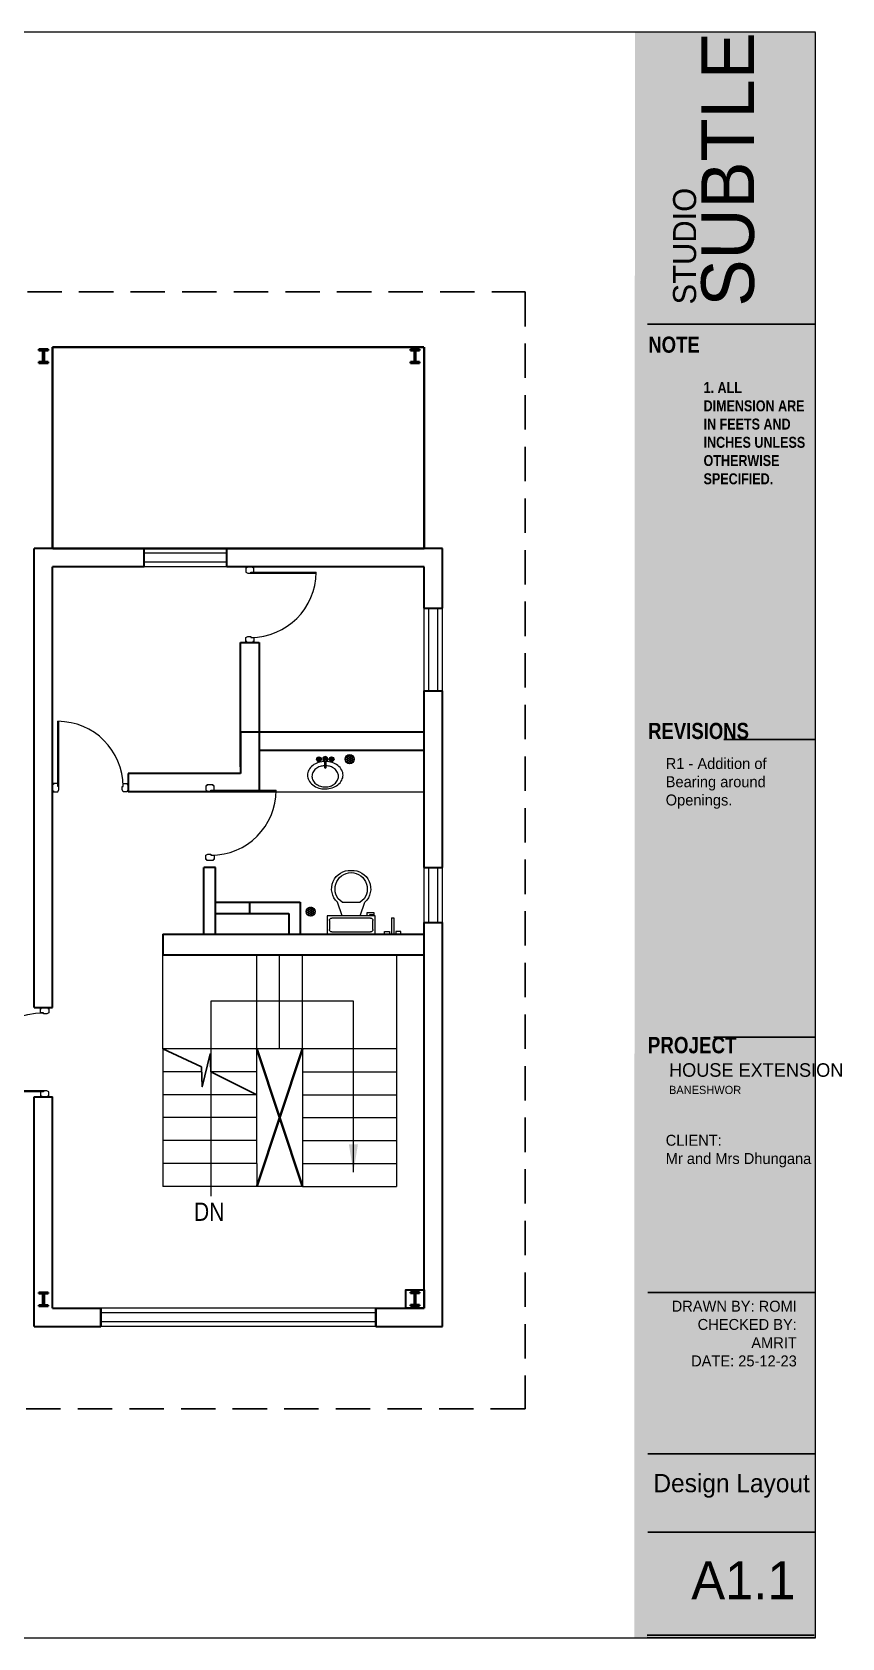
# Model space of a CAD drawing. Header units: metres. Extents: x 113 to 8702, y -1158 to 1243.
# Drawn here: x 758 to 1111, y 108 to 808 of the extents above; entities that cross this region are included whole.
import ezdxf

# ---------------------------------------------------------------- set-up
doc = ezdxf.new("R2010")
doc.units = ezdxf.units.M
doc.header["$MEASUREMENT"] = 0
doc.linetypes.add('HIDDEN', pattern=[0.375, 0.25, -0.125])
for name, color, linetype in [('DIM', 2, 'Continuous'), ('DOOR', 7, 'Continuous'), ('HATCHES', 8, 'Continuous'), ('YELLOW', 2, 'Continuous')]:
    doc.layers.add(name, color=color, linetype=linetype)
doc.layers.add('dotted upper lines', color=143, linetype='HIDDEN', lineweight=0, transparency=0.4)
for name, color, linetype, lineweight in [('Fixtures', 113, 'Continuous', 0), ('Frame', 22, 'Continuous', 20), ('Hatch', 9, 'Continuous', 35), ('Shutter', 26, 'Continuous', 13), ('Stair', 63, 'Continuous', 15), ('text', 7, 'Continuous', 0), ('Wall LSS', 7, 'Continuous', 30), ('Window', 170, 'Continuous', 15)]:
    doc.layers.add(name, color=color, linetype=linetype, lineweight=lineweight)
doc.styles.add('ATTR', font='romans.shx', dxfattribs={"width": 0.8, "height": 0.48})
doc.styles.add('creative 1', font='arial.ttf')
doc.styles.add('DIM', font='', dxfattribs={"height": 100})
doc.styles.get('DIM').set_extended_font_data('VNI-Helve-Condense')
doc.dimstyles.new('Scale one by eight inches to a feet', dxfattribs={"dimscale": 0, "dimtxt": 6, "dimasz": 2, "dimexe": 2, "dimexo": 2, "dimgap": 0.5, "dimtad": 1, "dimdec": 0, "dimrnd": 0.5, "dimzin": 0, "dimdsep": 46, "dimlunit": 4, "dimtxsty": 'creative 1', "dimblk": 'OBLIQUE', "dimcen": 2, "dimdle": 2, "dimclrd": 2, "dimclre": 2, "dimclrt": 2, "dimadec": 0, "dimazin": 0, "dimtfac": 0.75, "dimtdec": 0, "dimtix": 1, "dimtmove": 2, "dimatfit": 3, "dimfxl": 2, "dimfxlon": 1, "dimtolj": 1, "dimtzin": 0, "dimlwd": 5, "dimlwe": 5, "dimarcsym": 0})

# ---------------------------------------------------------------- blocks, each defined once
blk = doc.blocks.new('3FT3door')
at = {"layer": 'Frame'}
for p, q in [((0, 1.39), (0, -1.39)), ((0.44, 1.39), (0, 1.39)), ((2.3, 1.83), (0.44, 1.83)), ((0.44, 1.83), (0.44, 1.39)), ((2.3, 0.44), (2.3, 1.83)), ((2.74, 0.44), (2.3, 0.44)), ((2.74, -0.91), (2.74, 0.44)), ((36.26, 0.44), (36.7, 0.44)), ((36.26, -0.91), (36.26, 0.44)), ((36.7, 0.44), (36.7, 1.83)), ((36.7, 1.83), (38.56, 1.83)), ((38.56, 1.83), (38.56, 1.39)), ((38.56, 1.39), (39, 1.39)), ((39, 1.39), (39, -1.39)), ((0, -1.39), (0.44, -1.39)), ((0.44, -1.39), (0.44, -1.83)), ((0.44, -1.83), (2.3, -1.83)), ((2.3, -1.83), (2.74, -0.91)), ((36.7, -1.83), (36.26, -0.91)), ((38.56, -1.83), (36.7, -1.83)), ((38.56, -1.39), (38.56, -1.83)), ((39, -1.39), (38.56, -1.39))]:
    blk.add_line(p, q, dxfattribs=at)
at = {"layer": 'Shutter'}
for p, q in [((36.26, 0.44), (36.26, 34.83)), ((36.7, 0.44), (36.7, 34.83))]:
    blk.add_line(p, q, dxfattribs=at)
blk.add_arc((36.99, 0.14), 34.69, 90.48932, 179.51068, dxfattribs=at)
blk = doc.blocks.new('_Oblique')
at = {"color": 0, "linetype": 'ByBlock', "lineweight": -2}
blk.add_line((-0.5, -0.5), (0.5, 0.5), dxfattribs=at)
blk = doc.blocks.new('toilett')
for p, q in [((-14.5, -8), (-16.5, -14)), ((-14.5, -14), (-6.5, -14)), ((-6.5, -8), (-4.5, -14)), ((-3.5, -8), (-3.5, -9.5)), ((-3.5, -9.5), (-0.5, -9.5)), ((-2.5, -8.5), (-2.5, -8)), ((-0.5, -8.5), (-2.5, -8.5)), ((-0.5, -9.5), (-0.5, -8.5))]:
    blk.add_line(p, q)
blk.add_lwpolyline([(-21, -8), (-21, 0), (0, 0), (0, -8)], close=True)
for points in [[(-20, -6), (-20, -2)], [(-19, -1), (-2, -1)], [(-2, -7), (-19, -7)], [(-1, -2), (-1, -6)]]:
    blk.add_lwpolyline(points)
for centre, radius, start, end in [((-19.125, -1.875), 0.8839, 81.8699, 188.1301), ((-19.125, -6.125), 0.8839, 171.8699, 278.1301), ((-1.875, -1.875), 0.8839, 351.8699, 98.1301), ((-1.875, -6.125), 0.8839, 261.8699, 8.130102), ((-10.9772, -19.9188), 8.0953, 133.0172, 273.38), ((-10.4626, -19.8731), 7.127, 124.5054, 269.7), ((-10.0227, -19.9188), 8.0953, 266.62, 46.98278), ((-10.5372, -19.8731), 7.127, 270.3, 55.49457)]:
    blk.add_arc(centre, radius, start, end)
at = {"style": 'ATTR', "width": 0.8, "flags": 9}
blk.add_attdef('ESTCODE', (0, 0), '', height=0.7, dxfattribs=at)
blk = doc.blocks.new('comode-3(plan)')
blk.add_blockref('toilett', (21, 0))
blk = doc.blocks.new('Faucet - Bathroom top')
for p, q in [((-4.107, 0.125), (-4.375, 0.125)), ((-3.75, 0.4788), (-3.75, 0.75)), ((-3.5, 0.482), (-3.5, 0.75)), ((-3.1461, 0.125), (-2.875, 0.125)), ((3.143, 0.125), (2.875, 0.125)), ((3.5, 0.4788), (3.5, 0.75)), ((3.75, 0.482), (3.75, 0.75)), ((4.1039, 0.125), (4.375, 0.125)), ((-4.1039, -0.125), (-4.375, -0.125)), ((-3.75, -0.4821), (-3.75, -0.75)), ((-3.5, -0.4789), (-3.5, -0.75)), ((-3.143, -0.125), (-2.875, -0.125)), ((-0.5, -0.8639), (-0.5, -4.5)), ((0.5, -4.5), (0.5, -0.8631)), ((3.1461, -0.125), (2.875, -0.125)), ((3.5, -0.4821), (3.5, -0.75)), ((3.75, -0.4789), (3.75, -0.75)), ((4.107, -0.125), (4.375, -0.125))]:
    blk.add_line(p, q)
for centre, radius in [((-3.625, 0), 1.375), ((-4.625, 0), 0.2795), ((-3.625, 0), 0.5), ((-3.625, 1), 0.2795), ((-2.625, 0), 0.2795), ((0, 0), 0.5), ((3.625, 0), 1.375), ((2.625, 0), 0.2795), ((3.625, 0), 0.5), ((3.625, 1), 0.2795), ((4.625, 0), 0.2795), ((-3.625, -1), 0.2795), ((3.625, -1), 0.2795)]:
    blk.add_circle(centre, radius)
for centre, radius, start, end in [((-3.625, 0), 1, 105.2407, 164.2093), ((-3.625, 0), 1, 16.44125, 74.07887), ((0, 0), 1.5, 289.6514, 250.3603), ((0, 0), 1, 300.3431, 239.7554), ((3.625, 0), 1, 106.12, 164.0884), ((3.625, 0), 1, 16.23422, 73.90469), ((-3.625, 0), 1, 196.2342, 253.9047), ((-3.625, 0), 1, 286.12, 344.0884), ((0, -4.5), 0.5, 180, 0), ((3.625, 0), 1, 196.4413, 254.0789), ((3.625, 0), 1, 285.2407, 344.2093)]:
    blk.add_arc(centre, radius, start, end)
blk = doc.blocks.new('wash')
at = {"lineweight": 0, "ltscale": 10}
blk.add_lwpolyline([(1017947, 55369, 0.123897), (1018020, 55387, 0.105642), (1018088, 55444, 0.087132), (1018135, 55533, 0.093483), (1018146, 55627, 0.077421), (1018130, 55728, 0.087132), (1018088, 55809, 0.105642), (1018020, 55867, 0.123897), (1017947, 55885, 0.123897), (1017874, 55867, 0.105642), (1017806, 55809, 0.087132), (1017764, 55728, 0.077421), (1017748, 55627, 0.077421), (1017764, 55525, 0.087132), (1017806, 55444, 0.105642), (1017874, 55387, 0.123897)], format="xyb", close=True, dxfattribs=at)
blk.add_lwpolyline([(1017947, 55369, 0.123897), (1018020, 55387, 0.105642), (1018088, 55444, 0.087132), (1018135, 55533, 0.093483), (1018146, 55627, 0.077421), (1018130, 55728, 0.087132), (1018088, 55809, 0.105642), (1018020, 55867, 0.123897), (1017947, 55885, 0.123897), (1017874, 55867, 0.105642), (1017806, 55809, 0.087132), (1017764, 55728, 0.077421), (1017748, 55627, 0.077421), (1017764, 55525, 0.087132), (1017806, 55444, 0.105642), (1017874, 55387, 0.123897)], format="xyb", close=True, dxfattribs=at)
for points in [[(1017964, 55434, 0.120301), (1018021, 55448, 0.105013), (1018073, 55490, 0.088789), (1018109, 55557, 0.096303), (1018118, 55627, 0.079957), (1018106, 55703, 0.088789), (1018073, 55763, 0.105013), (1018021, 55806, 0.120301), (1017964, 55820, 0.120301), (1017907, 55806, 0.105013), (1017855, 55763, 0.088789), (1017822, 55703, 0.065957), (1017810, 55640, 0.079957)], [(1017964, 55434, 0.120301), (1018021, 55448, 0.105013), (1018073, 55490, 0.088789), (1018109, 55557, 0.096303), (1018118, 55627, 0.079957), (1018106, 55703, 0.088789), (1018073, 55763, 0.105013), (1018021, 55806, 0.120301), (1017964, 55820, 0.120301), (1017907, 55806, 0.105013), (1017855, 55763, 0.088789), (1017822, 55703, 0.065957), (1017810, 55640, 0.079957)], [(1017810, 55613, 0.065957), (1017822, 55551, 0.088789), (1017855, 55490, 0.105013), (1017907, 55448, 0.120301), (1017964, 55434, 0.120301)]]:
    blk.add_lwpolyline(points, format="xyb", dxfattribs=at)
at = {"lineweight": 0, "ltscale": 10, "xscale": 25.39999999999418, "yscale": 25.39999999999418, "zscale": 25.39999999999418, "rotation": 90}
blk.add_blockref('Faucet - Bathroom top', (1017716, 55627), dxfattribs=at)
blk = doc.blocks.new('mixer')
at = {"layer": 'Fixtures'}
for p, q in [((-1, -7.08), (-1, 0)), ((0, -7.08), (0, 0)), ((-1, -7.08), (0, -7.08))]:
    blk.add_line(p, q, dxfattribs=at)
for points in [[(-1.92, 0), (-4, 0), (-4, -1.21), (-1.92, -1.21)], [(0.92, 0), (3, 0), (3, -1.21), (0.92, -1.21)]]:
    blk.add_lwpolyline(points, close=True, dxfattribs=at)
blk = doc.blocks.new('2FT9door')
at = {"layer": 'Frame'}
for p, q in [((0.43, 1.37), (0, 1.37)), ((0, 1.37), (0, -1.37)), ((0.43, 1.8), (0.43, 1.37)), ((2.27, 1.8), (0.43, 1.8)), ((2.27, 0.43), (2.27, 1.8)), ((2.71, 0.43), (2.27, 0.43)), ((2.71, -0.9), (2.71, 0.43)), ((30.29, -0.9), (30.29, 0.43)), ((30.29, 0.43), (30.73, 0.43)), ((30.73, 1.8), (32.57, 1.8)), ((30.73, 0.43), (30.73, 1.8)), ((32.57, 1.8), (32.57, 1.37)), ((32.57, 1.37), (33, 1.37)), ((33, 1.37), (33, -1.37)), ((0, -1.37), (0.43, -1.37)), ((0.43, -1.37), (0.43, -1.8)), ((0.43, -1.8), (2.27, -1.8)), ((2.27, -1.8), (2.71, -0.9)), ((30.73, -1.8), (30.29, -0.9)), ((32.57, -1.8), (30.73, -1.8)), ((33, -1.37), (32.57, -1.37)), ((32.57, -1.37), (32.57, -1.8))]:
    blk.add_line(p, q, dxfattribs=at)
at = {"layer": 'Shutter'}
for p, q in [((2.32, 0.43), (2.32, 28.89)), ((2.71, 0.43), (2.71, 28.88))]:
    blk.add_line(p, q, dxfattribs=at)
blk.add_arc((2.27, 0.43), 28.45, 359.99999, 89.9128, dxfattribs=at)

msp = doc.modelspace()

# ---------------------------------------------------------------- hatches: boundary and pattern name
at = {"layer": 'DIM', "linetype": 'Continuous', "transparency": 33554472}
h = msp.add_hatch(color=1, dxfattribs=at)
h.dxf.hatch_style = 1
h.paths.add_polyline_path([(1099.79, 808.03), (1021.09, 808.06), (1020.79, 108.01), (1099.49, 107.98)])
at = {"layer": 'Fixtures'}
h = msp.add_hatch(dxfattribs=at)
h.set_pattern_fill('HEX', color=256, scale=2, angle=900, style=0)
h.set_pattern_definition([(180, (-27740.05457, -16209.3416), (2e-16, 0.433012702), [0.25, -0.5]), (60, (-27740.05457, -16209.3416), (0.375, -0.216506351), [0.25, -0.5]), (120, (-27740.30457, -16209.3416), (0.375, 0.216506351), [0.25, -0.5])])
h.paths.add_polyline_path([(898.68, 491.06, 1), (894.68, 491.06, 1)])
h = msp.add_hatch(dxfattribs=at)
h.set_pattern_fill('HEX', color=256, scale=2, angle=900, style=0)
h.set_pattern_definition([(180, (-27757.05776, -16275.84576), (2e-16, 0.433012702), [0.25, -0.5]), (60, (-27757.05776, -16275.84576), (0.375, -0.216506351), [0.25, -0.5]), (120, (-27757.30776, -16275.84576), (0.375, 0.216506351), [0.25, -0.5])])
h.paths.add_polyline_path([(881.67, 424.56, 1), (877.67, 424.56, 1)])
at = {"layer": 'Hatch'}
h = msp.add_hatch(color=256, dxfattribs=at)
h.dxf.hatch_style = 1
h.paths.add_polyline_path([(765.22, 664.29), (763.47, 664.29), (763.47, 669.29), (765.22, 669.29), (765.22, 669.79), (763.22, 669.79), (761.22, 669.79), (761.22, 669.29), (762.97, 669.29), (762.97, 664.29), (761.22, 664.29), (761.22, 663.79), (763.22, 663.79), (765.22, 663.79)])
h = msp.add_hatch(color=256, dxfattribs=at)
h.dxf.hatch_style = 1
h.paths.add_polyline_path([(927.17, 664.29), (925.42, 664.29), (925.42, 669.29), (927.17, 669.29), (927.17, 669.79), (925.17, 669.79), (923.17, 669.79), (923.17, 669.29), (924.92, 669.29), (924.92, 664.29), (923.17, 664.29), (923.17, 663.79), (925.17, 663.79), (927.17, 663.79)])
h = msp.add_hatch(color=256, dxfattribs=at)
h.dxf.hatch_style = 1
h.paths.add_polyline_path([(765.17, 253.04), (763.42, 253.04), (763.42, 258.04), (765.17, 258.04), (765.17, 258.54), (763.17, 258.54), (761.17, 258.54), (761.17, 258.04), (762.92, 258.04), (762.92, 253.04), (761.17, 253.04), (761.17, 252.54), (763.17, 252.54), (765.17, 252.54)])
h = msp.add_hatch(color=256, dxfattribs=at)
h.dxf.hatch_style = 1
h.paths.add_polyline_path([(927.17, 253.15), (925.42, 253.15), (925.42, 258.15), (927.17, 258.15), (927.17, 258.65), (925.17, 258.65), (923.17, 258.65), (923.17, 258.15), (924.92, 258.15), (924.92, 253.15), (923.17, 253.15), (923.17, 252.65), (925.17, 252.65), (927.17, 252.65)])

# ---------------------------------------------------------------- linework, layer by layer
at = {"ltscale": 2}
msp.add_lwpolyline([(856.17, 344.75), (836.17, 354.75), (835.87, 362.5), (832.41, 348.19), (832.08, 356.84), (815.17, 364.75)], dxfattribs=at)
at = {"layer": 'dotted upper lines'}
msp.add_lwpolyline([(112.52, 807.98), (112.52, 107.91), (1099.79, 107.91), (1099.79, 807.98)], close=True, dxfattribs=at)
at = {"layer": 'Fixtures'}
msp.add_line((857.17, 476.86), (929.17, 476.86), dxfattribs=at)
for centre in [(896.68, 491.06), (879.67, 424.56)]:
    msp.add_circle(centre, 2, dxfattribs=at)
at = {"layer": 'Hatch'}
for p, q in [((763.22, 669.79), (761.22, 669.79)), ((761.22, 669.79), (761.22, 669.29)), ((762.97, 669.29), (761.22, 669.29)), ((762.97, 669.29), (762.97, 664.29)), ((763.22, 669.79), (765.22, 669.79)), ((763.47, 669.29), (763.47, 664.29)), ((763.47, 669.29), (765.22, 669.29)), ((765.22, 669.29), (765.22, 669.79)), ((925.17, 669.79), (923.17, 669.79)), ((923.17, 669.79), (923.17, 669.29)), ((924.92, 669.29), (923.17, 669.29)), ((924.92, 669.29), (924.92, 664.29)), ((925.17, 669.79), (927.17, 669.79)), ((925.42, 669.29), (925.42, 664.29)), ((925.42, 669.29), (927.17, 669.29)), ((927.17, 669.29), (927.17, 669.79)), ((762.97, 664.29), (761.22, 664.29)), ((761.22, 664.29), (761.22, 663.79)), ((763.22, 663.79), (761.22, 663.79)), ((763.22, 663.79), (765.22, 663.79)), ((763.47, 664.29), (765.22, 664.29)), ((765.22, 664.29), (765.22, 663.79)), ((924.92, 664.29), (923.17, 664.29)), ((923.17, 664.29), (923.17, 663.79)), ((925.17, 663.79), (923.17, 663.79)), ((925.17, 663.79), (927.17, 663.79)), ((925.42, 664.29), (927.17, 664.29)), ((927.17, 664.29), (927.17, 663.79)), ((876.17, 304.75), (856.17, 364.75)), ((876.17, 364.75), (856.17, 304.75)), ((763.17, 258.54), (761.17, 258.54)), ((761.17, 258.54), (761.17, 258.04)), ((762.92, 258.04), (761.17, 258.04)), ((762.92, 253.04), (761.17, 253.04)), ((761.17, 253.04), (761.17, 252.54)), ((763.17, 252.54), (761.17, 252.54)), ((762.92, 258.04), (762.92, 253.04)), ((763.17, 258.54), (765.17, 258.54)), ((763.17, 252.54), (765.17, 252.54)), ((763.42, 258.04), (763.42, 253.04)), ((763.42, 258.04), (765.17, 258.04)), ((763.42, 253.04), (765.17, 253.04)), ((765.17, 258.04), (765.17, 258.54)), ((765.17, 253.04), (765.17, 252.54)), ((925.17, 258.65), (923.17, 258.65)), ((923.17, 258.65), (923.17, 258.15)), ((924.92, 258.15), (923.17, 258.15)), ((924.92, 253.15), (923.17, 253.15)), ((923.17, 253.15), (923.17, 252.65)), ((925.17, 252.65), (923.17, 252.65)), ((924.92, 258.15), (924.92, 253.15)), ((925.17, 258.65), (927.17, 258.65)), ((925.17, 252.65), (927.17, 252.65)), ((925.42, 258.15), (925.42, 253.15)), ((925.42, 258.15), (927.17, 258.15)), ((925.42, 253.15), (927.17, 253.15)), ((927.17, 258.15), (927.17, 258.65)), ((927.17, 253.15), (927.17, 252.65))]:
    msp.add_line(p, q, dxfattribs=at)
at = {"layer": 'Hatch', "linetype": 'HIDDEN'}
msp.add_lwpolyline([(929.14, 582.86), (767.14, 582.86), (767.14, 670.75), (929.14, 670.75)], close=True, dxfattribs=at)
at = {"layer": 'HATCHES', "linetype": 'Continuous'}
for p, q in [((1026.63, 680.77), (1099.43, 680.74)), ((1043.49, 680.76), (1099.73, 680.74)), ((1059.89, 499.69), (1099.65, 499.67)), ((1055.55, 369.85), (1099.6, 369.84)), ((1026.75, 258.55), (1099.55, 258.51)), ((1026.75, 258.55), (1099.55, 258.51)), ((1026.73, 188.17), (1099.52, 188.14)), ((1026.72, 154.07), (1099.5, 154.04)), ((1026.38, 109.1), (1099.18, 109.07)), ((1026.43, 108.01), (1099.48, 107.98))]:
    msp.add_line(p, q, dxfattribs=at)
at = {"layer": 'Stair'}
for p, q in [((815.17, 364.75), (815.17, 405.75)), ((856.17, 364.75), (856.17, 405.75)), ((866.17, 364.75), (866.17, 405.75)), ((876.17, 364.75), (876.17, 405.75)), ((917.17, 405.75), (917.17, 304.75)), ((917.17, 364.75), (815.17, 364.75)), ((815.17, 364.75), (815.17, 304.75)), ((856.17, 344.75), (856.17, 364.75)), ((876.17, 364.75), (876.17, 304.75)), ((832.16, 354.75), (815.17, 354.75)), ((856.17, 354.75), (836.17, 354.75)), ((876.17, 354.75), (917.17, 354.75)), ((856.17, 344.75), (815.17, 344.75)), ((856.17, 314.75), (856.17, 344.75)), ((876.17, 344.75), (917.17, 344.75)), ((856.17, 334.75), (815.17, 334.75)), ((876.17, 334.75), (917.17, 334.75)), ((856.17, 324.75), (815.17, 324.75)), ((876.17, 324.75), (917.17, 324.75)), ((856.17, 314.75), (815.17, 314.75)), ((856.17, 314.75), (856.17, 304.75)), ((876.17, 314.75), (917.17, 314.75)), ((876.17, 304.75), (815.17, 304.75)), ((876.17, 304.75), (917.17, 304.75))]:
    msp.add_line(p, q, dxfattribs=at)
at = {"layer": 'Wall LSS'}
for p, q in [((759.17, 382.75), (759.14, 582.86)), ((807.14, 582.86), (759.14, 582.86)), ((807.14, 574.86), (807.14, 582.86)), ((937.14, 582.86), (843.14, 582.86)), ((843.14, 574.86), (843.14, 582.86)), ((937.17, 556.86), (937.14, 582.86)), ((767.17, 382.75), (767.14, 574.86)), ((807.14, 574.86), (767.14, 574.86)), ((929.14, 574.86), (843.14, 574.86)), ((929.17, 556.86), (929.14, 574.86)), ((929.17, 556.86), (937.17, 556.86)), ((849.17, 487.75), (849.17, 541.86)), ((849.17, 541.86), (857.17, 541.86)), ((857.17, 541.86), (857.17, 487.75)), ((929.17, 443.86), (929.17, 520.86)), ((929.17, 520.86), (937.17, 520.86)), ((937.17, 443.86), (937.17, 520.86)), ((929.17, 502.86), (849.17, 502.86)), ((849.17, 502.86), (849.17, 484.86)), ((929.17, 494.86), (857.17, 494.86)), ((857.17, 494.86), (857.17, 476.86)), ((849.17, 484.86), (800.17, 484.86)), ((800.17, 484.86), (800.17, 476.86)), ((857.17, 476.86), (800.17, 476.86)), ((833.17, 414.75), (833.17, 443.86)), ((838.17, 443.86), (833.17, 443.86)), ((838.17, 423.75), (838.17, 443.86)), ((929.17, 443.86), (937.17, 443.86)), ((838.17, 428.75), (875.17, 428.75)), ((853.17, 423.75), (853.17, 428.75)), ((875.17, 428.75), (875.17, 414.75)), ((838.17, 414.75), (838.17, 423.75)), ((838.17, 423.75), (870.17, 423.75)), ((870.17, 423.75), (870.17, 414.75)), ((815.17, 414.75), (929.17, 414.75)), ((815.17, 414.75), (815.17, 405.75)), ((929.17, 251.65), (929.17, 419.86)), ((929.17, 419.86), (937.17, 419.86)), ((937.17, 243.65), (937.17, 419.86)), ((815.17, 405.75), (929.17, 405.75)), ((759.17, 382.75), (767.17, 382.75)), ((759.17, 243.65), (759.17, 343.75)), ((759.17, 343.75), (767.17, 343.75)), ((767.17, 251.65), (767.17, 343.75)), ((767.17, 251.65), (788.17, 251.65)), ((788.17, 251.65), (788.17, 243.65)), ((788.17, 243.65), (788.17, 251.65)), ((908.17, 251.65), (929.17, 251.65)), ((908.17, 251.65), (908.17, 243.65)), ((908.17, 243.65), (908.17, 251.65)), ((759.17, 243.65), (788.17, 243.65)), ((908.17, 243.65), (937.17, 243.65))]:
    msp.add_line(p, q, dxfattribs=at)
msp.add_lwpolyline([(929.17, 251.65), (921.17, 251.65), (921.17, 259.65), (929.17, 259.65)], close=True, dxfattribs=at)
at = {"layer": 'Window'}
for p, q in [((843.14, 582.86), (807.14, 582.86)), ((843.14, 580.83), (807.14, 580.83)), ((843.14, 576.89), (807.14, 576.89)), ((843.14, 574.86), (807.14, 574.86)), ((929.17, 520.86), (929.17, 556.86)), ((931.2, 520.86), (931.2, 556.86)), ((935.14, 520.86), (935.14, 556.86)), ((937.17, 520.86), (937.17, 556.86)), ((929.17, 419.86), (929.17, 443.86)), ((931.2, 419.86), (931.2, 443.86)), ((935.14, 419.86), (935.14, 443.86)), ((937.17, 419.86), (937.17, 443.86)), ((908.17, 251.65), (788.17, 251.65)), ((908.17, 249.62), (788.17, 249.62)), ((908.17, 245.68), (788.17, 245.68)), ((908.17, 243.65), (788.17, 243.65))]:
    msp.add_line(p, q, dxfattribs=at)
at = {"layer": 'YELLOW', "linetype": 'HIDDEN', "ltscale": 60}
msp.add_lwpolyline([(973.17, 694.75), (973.17, 207.75), (723.17, 207.75), (723.17, 486.47), (469.65, 486.47), (469.65, 388.34), (216.17, 388.34), (216.17, 694.75), (973.17, 694.75)], dxfattribs=at)

# ---------------------------------------------------------------- block references
at = {"layer": 'DOOR', "xscale": -1, "rotation": 90}
msp.add_blockref('3FT3door', (763.67, 382.75), dxfattribs=at)
at = {"layer": 'Fixtures'}
for name, p, xscale, yscale, zscale, rotation in [('wash', (-782.75, 31022.48), 0.0299999937415123, 0.0299999937415123, 0.0299999937415123, 270), ('comode-3(plan)', (886.92, 414.75), -0.9939130434795516, 0.9939130434795516, 0.9939130434795516, 180)]:
    msp.add_blockref(name, p, dxfattribs=dict(at, xscale=xscale, yscale=yscale, zscale=zscale, rotation=rotation))
at = {"layer": 'Fixtures', "xscale": -1, "rotation": 180}
msp.add_blockref('mixer', (915.94, 414.75), dxfattribs=at)
at = {"layer": 'Shutter', "rotation": 270}
for p in [(853.17, 574.86), (835.78, 479.86)]:
    msp.add_blockref('2FT9door', p, dxfattribs=at)
at = {"layer": 'Shutter'}
msp.add_blockref('2FT9door', (767.17, 478.67), dxfattribs=at)

# ---------------------------------------------------------------- texts
at = {"linetype": 'Continuous', "attachment_point": 1, "rotation": 359.97538}
for s, width, heights, insert, char_height in [('{\\fTw Cen MT Condensed Extra Bold|b0|i0|c0|p34;\\C9;1. ALL DIMENSION ARE IN FEETS AND INCHES UNLESS OTHERWISE SPECIFIED.}', 47.3446, [221.22], (1051.03, 655.46), 4.77068), ('{\\fFranklin Gothic Medium Cond|b0|i0|c0|p34;\\C9;R1 - Addition of Bearing around Openings.}', 64.7716, [36.38], (1034.51, 491.54), 4.7707), ('{\\fFranklin Gothic Medium Cond|b0|i0|c0|p34;\\C9;CLIENT: \\PMr and Mrs Dhungana}', 78.0751, [36.38], (1034.51, 327.27), 4.7707), ('\\pxqr;{\\fFranklin Gothic Medium Cond|b0|i0|c0|p34;\\C9;    DRAWN BY: ROMI\\PCHECKED BY: AMRIT\\PDATE: 25-12-23}', 59.2583, [58.12], (1032.43, 254.93), 4.7707)]:
    msp.add_mtext_dynamic_manual_height_columns(s, width=width, gutter_width=29.51, heights=heights, dxfattribs=dict(at, insert=insert, char_height=char_height))
at = {"layer": 'DIM', "linetype": 'Continuous', "attachment_point": 1}
for s, width, gutter_width, insert, char_height, rotation in [('{\\fFranklin Gothic Medium|b0|i0|c0|p34;\\C2;SUBTLE}', 117.6559, 19.17, (1050, 688.4), 22.9991, 89.97538), ('{\\fFranklin Gothic Medium Cond|b0|i0|c0|p34;\\H0.73688x;\\C2;HOUSE EXTENSION\\P\\H0.60707x;BANESHWOR}', 84.0634, 29.51, (1035.95, 358.49), 8.0254, 359.97538), ('{\\fFranklin Gothic Medium Cond|b0|i0|c0|p34;Design Layout}', 84.0634, 29.51, (1029.14, 179.4), 7.978, 359.97538), ('\\pxqr;{\\fFranklin Gothic Medium|b0|i0|c0|p34;\\C7;A\\fFranklin Gothic Medium Cond|b0|i0|c0|p34;1.1}', 84.0634, 29.51, (1007.07, 141.32), 16.5229, 359.97538)]:
    msp.add_mtext_dynamic_manual_height_columns(s, width=width, gutter_width=gutter_width, heights=[0], dxfattribs=dict(at, insert=insert, char_height=char_height, rotation=rotation))
at = {"layer": 'HATCHES', "linetype": 'Continuous', "attachment_point": 1}
for s, insert, char_height, rotation in [('{\\fFranklin Gothic Book|b0|i0|c0|p34;\\C2;STUDIO}', (1037.69, 689.32), 10.0686, 89.97538), ('{\\fBahnschrift Condensed|b1|i0|c0|p34;NOTE}', (1026.91, 675.32), 7.048, 359.97538), ('{\\fBahnschrift Condensed|b1|i0|c0|p34;REVISIONS}', (1026.85, 506.89), 7.048, 359.97538), ('{\\fBahnschrift Condensed|b1|i0|c0|p34;PROJECT}', (1026.69, 369.97), 7.156, 359.97538)]:
    msp.add_mtext_dynamic_manual_height_columns(s, width=84.0634, gutter_width=29.51, heights=[0], dxfattribs=dict(at, insert=insert, char_height=char_height, rotation=rotation))
at = {"layer": 'text', "insert": (835.44, 297.74), "char_height": 8, "width": 122.9855, "attachment_point": 2, "style": 'DIM'}
msp.add_mtext('DN', dxfattribs=at)

# ---------------------------------------------------------------- leaders
at = {"layer": 'text'}
msp.add_leader([(898.33, 311.04), (898.33, 385.52), (836.2, 385.52), (836.2, 300.49)], dimstyle='Scale one by eight inches to a feet', override={"dimscale": 1, "dimasz": 12, "dimtad": 0}, dxfattribs=at)

doc.saveas('drawing.dxf')
